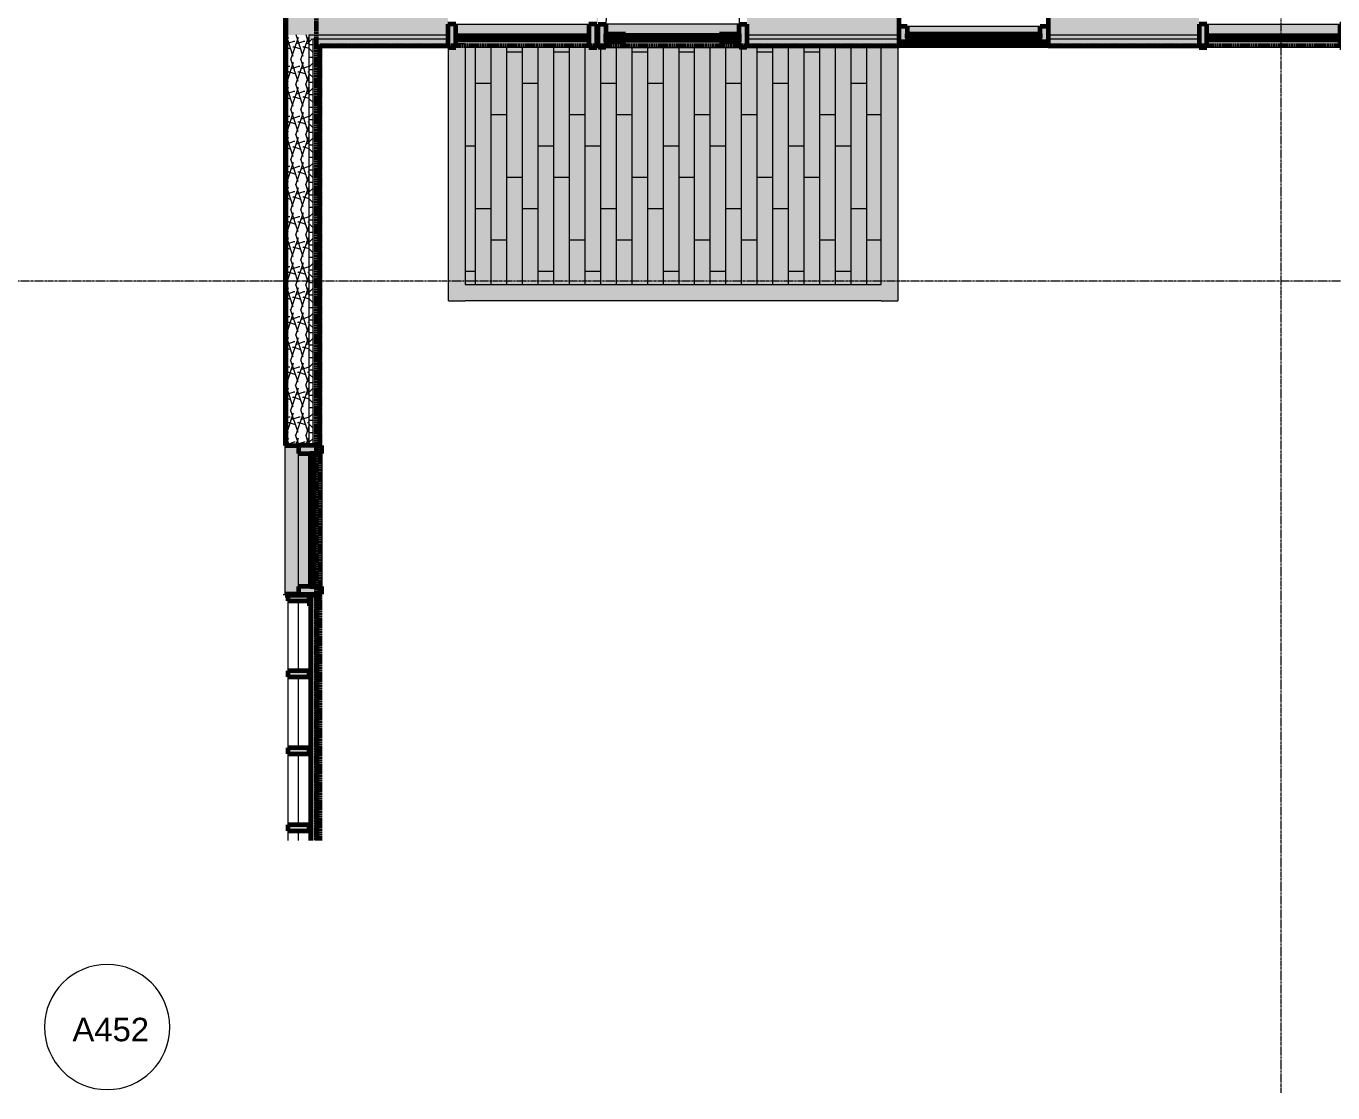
# Model space of a CAD drawing. Header units: inches. Extents: x -4105 to -1989, y 10980 to 12341.
# Drawn here: x -3475.2 to -3141.1, y 10979.8 to 11252.4 of the extents above; entities that cross this region are included whole.
import ezdxf

# ---------------------------------------------------------------- set-up
doc = ezdxf.new("R2010")
doc.units = ezdxf.units.IN
doc.header["$MEASUREMENT"] = 0
doc.linetypes.add('Dash 1_16_', pattern=[0.125, 0.0625, -0.0625])
doc.linetypes.add('Grid Line 1_2_', pattern=[0.875, 0.5, -0.125, 0.125, -0.125])
for name, color, linetype, lineweight in [('0-1', 7, 'Continuous', 5), ('0-2', 7, 'Continuous', 9), ('A-FLOR-PATT-1', 251, 'Continuous', 9), ('A-GLAZ-1', 27, 'Continuous', 18), ('A-GLAZ-2', 10, 'Continuous', 18), ('A-GLAZ-3', 250, 'Continuous', 60), ('A-GLAZ-4', 255, 'Continuous', 18), ('A-GLAZ-5', 135, 'Continuous', 18), ('A-GLAZ-6', 151, 'Continuous', 9), ('A-GLAZ-CWMG-1', 247, 'Continuous', 9), ('A-GLAZ-CWMG-2', 250, 'Continuous', 60), ('A-GLAZ-CWMG-3', 251, 'Continuous', 9), ('A-GLAZ-CWMG-4', 7, 'Continuous', 9), ('A-WALL-1', 8, 'Continuous', 5), ('A-WALL-2', 250, 'Continuous', 60), ('A-WALL-3', 10, 'Continuous', 18), ('A-WALL-4', 254, 'Continuous', 5), ('A-WALL-5', 23, 'Continuous', 5), ('A-WALL-6', 9, 'Continuous', 9), ('A-WALL-PATT-2', 253, 'Continuous', 9), ('C-PROP-LINE-2', 91, 'Dash 1_16_', 60), ('G-ANNO-SYMB-2', 111, 'Continuous', 9), ('S-GRID-1', 1, 'Grid Line 1_2_', 9)]:
    doc.layers.add(name, color=color, linetype=linetype, lineweight=lineweight)
doc.layers.add('A-AREA-PATT-1', color=7, linetype='Continuous', lineweight=9, transparency=1)
doc.styles.add('Arial_1', font='arial.ttf', dxfattribs={"height": 6})
pattern_1 = [(0, (0, 0), (0, 3.199), []), (315, (0, 0), (3.19895108, 0), [4.524, -4.524]), (45, (0, 0), (3.19895108, 0), [4.524, -4.524])]
pattern_2 = [(161.57, (0.32, 0.32), (-2.560496185, -0.000537386), [0, -18.214, 2.022, 0]), (18.43, (-0.32, 0.32), (-2.560496185, 0.000537386), [0, -18.214, 2.022, 0]), (108.43, (0.32, 0.32), (1.27922091, -6.400876726), [6.07, -14.166]), (71.57, (-0.32, 0.32), (1.27922091, 6.400876726), [6.07, -14.166])]

# ---------------------------------------------------------------- blocks, each defined once
blk = doc.blocks.new('_THE_ WINDOW _ DOOR - Door - 3rd floors-2113387-ENLARGED FLOOR PLAN - 3RD FLOOR PLAN - EAST')
at = {"layer": 'A-GLAZ-1'}
h = blk.add_hatch(color=256, dxfattribs=at)
h.paths.add_polyline_path([(17.0125, 1.0625), (17.0125, -4.9375), (19.0125, -4.9375), (19.0125, 1.0625)], flags=0)
h.paths.add_polyline_path([(-19.0125, 1.0625), (-19.0125, -4.9375), (-17.0125, -4.9375), (-17.0125, 1.0625)], flags=0)
h = blk.add_hatch(color=256, dxfattribs=at)
h.paths.add_polyline_path([(-12.0125, 1.0625), (-17.0125, 1.0625), (-17.0125, -1.4375), (17.0125, -1.4375), (17.0125, 1.0625), (-8.2761, 1.0625)], flags=0)
h.paths.add_polyline_path([(12.0125, -3.4375), (-17.0125, -3.4375), (-17.0125, -4.9375), (17.0125, -4.9375), (17.0125, -3.4375)], flags=0)
h = blk.add_hatch(color=256, dxfattribs=at)
h.paths.add_polyline_path([(17.0125, -1.4375), (12.0125, -1.4375), (12.0125, -1.9375), (17.0125, -1.9375), (17.0125, -1.6875)], flags=0)
h.paths.add_polyline_path([(-12.0125, -1.4375), (-17.0125, -1.4375), (-17.0125, -1.9375), (-12.0125, -1.9375), (-12.0125, -1.6875)], flags=0)
h.paths.add_polyline_path([(-17.0125, -2.9375), (-17.0125, -3.4375), (-12.0125, -3.4375), (-12.0125, -2.9375), (-15.7625, -2.9375)], flags=0)
h.paths.add_polyline_path([(13.2625, -2.9375), (12.0125, -2.9375), (12.0125, -3.4375), (17.0125, -3.4375), (17.0125, -2.9375)], flags=0)
h = blk.add_hatch(color=256, dxfattribs=at)
h.paths.add_polyline_path([(-12.0125, -1.4375), (-12.0125, -1.9375), (12.0125, -1.9375), (12.0125, -1.4375), (-8.2761, -1.4375)], flags=0)
h.paths.add_polyline_path([(12.0125, -2.9375), (-12.0125, -2.9375), (-12.0125, -3.4375), (12.0125, -3.4375)], flags=0)
at = {"layer": 'A-GLAZ-2'}
blk.add_hatch(color=256, dxfattribs=at).paths.add_polyline_path([(-8.2761, -1.9375), (-17.0125, -1.9375), (-17.0125, -2.9375), (17.0125, -2.9375), (17.0125, -1.9375), (12.0125, -1.9375)], flags=0)
for p, q in [((17.0125, 35.0875), (17.0125, 1.0625)), ((17.0125, 1.0625), (-17.0125, 1.0625)), ((12.0125, -1.4375), (-12.0125, -1.4375)), ((-17.0125, -4.9375), (17.0125, -4.9375)), ((-12.0125, -3.4375), (12.0125, -3.4375))]:
    blk.add_line(p, q, dxfattribs=at)
blk.add_arc((17.0125, 1.0625), 34.025, 90, 180, dxfattribs=at)
at = {"layer": 'A-GLAZ-3'}
for p, q in [((-19.0125, -4.9375), (-19.0125, 1.0625)), ((-19.0125, 1.0625), (-17.0125, 1.0625)), ((-17.0125, 1.0625), (-17.0125, -4.9375)), ((17.0125, -4.9375), (17.0125, 1.0625)), ((17.0125, 1.0625), (19.0125, 1.0625)), ((19.0125, 1.0625), (19.0125, -4.9375)), ((-17.0125, -1.4375), (-12.0125, -1.4375)), ((-17.0125, -3.4375), (-17.0125, -1.4375)), ((-17.0125, -1.9375), (17.0125, -1.9375)), ((-17.0125, -2.9375), (-17.0125, -1.9375)), ((17.0125, -2.9375), (-17.0125, -2.9375)), ((-12.0125, -1.4375), (-12.0125, -3.4375)), ((12.0125, -1.4375), (17.0125, -1.4375)), ((12.0125, -3.4375), (12.0125, -1.4375)), ((17.0125, -1.4375), (17.0125, -3.4375)), ((17.0125, -1.9375), (17.0125, -2.9375)), ((-17.0125, -4.9375), (-19.0125, -4.9375)), ((-12.0125, -3.4375), (-17.0125, -3.4375)), ((17.0125, -3.4375), (12.0125, -3.4375)), ((19.0125, -4.9375), (17.0125, -4.9375))]:
    blk.add_line(p, q, dxfattribs=at)
blk = doc.blocks.new('_THE_ WINDOW _ DOOR - hvac panel - 3rd floor-2113389-ENLARGED FLOOR PLAN - 3RD FLOOR PLAN - EAST')
at = {"layer": 'A-GLAZ-4'}
blk.add_hatch(color=256, dxfattribs=at).paths.add_polyline_path([(17.01, -2.44), (17.01, -1.44), (-17.01, -1.44), (-17.01, -2.44), (-11.79, -2.44)], flags=0)
at = {"layer": 'A-GLAZ-5'}
h = blk.add_hatch(color=256, dxfattribs=at)
h.paths.add_polyline_path([(-17.01, -3.44), (-17.01, 0.56), (-19.01, 0.56), (-19.01, -3.44)], flags=0)
h.paths.add_polyline_path([(19.01, -3.44), (19.01, 0.56), (17.01, 0.56), (17.01, -3.44), (18.74, -3.44)], flags=0)
h = blk.add_hatch(color=256, dxfattribs=at)
h.paths.add_polyline_path([(17.01, -3.44), (17.01, -2.44), (-17.01, -2.44), (-17.01, -3.44), (-11.79, -3.44)], flags=0)
h.paths.add_polyline_path([(17.01, -1.44), (17.01, 0.56), (-17.01, 0.56), (-17.01, -1.44), (13.81, -1.44)], flags=0)
at = {"layer": 'A-GLAZ-6'}
h = blk.add_hatch(dxfattribs=at)
h.set_pattern_fill('FP_11', color=256, style=0, pattern_type=2)
h.set_pattern_definition([(135, (3232.936, -11251.827), (-2.8284271, -2.8284271), [])])
h.paths.add_polyline_path([(-17.01, -4.44), (19.01, -4.44), (19.01, -3.44), (-19.01, -3.44), (-19.01, -4.44)], flags=0)
at = {"layer": 'A-GLAZ-2'}
blk.add_line((-17.01, 0.56), (17.01, 0.56), dxfattribs=at)
at = {"layer": 'A-GLAZ-3'}
for p, q in [((-19.01, 0.56), (-17.01, 0.56)), ((-17.01, 0.56), (-17.01, -3.44)), ((17.01, -3.44), (17.01, 0.56)), ((17.01, 0.56), (19.01, 0.56)), ((-17.01, -1.44), (17.01, -1.44)), ((-17.01, -2.44), (-17.01, -1.44)), ((17.01, -2.44), (-17.01, -2.44)), ((17.01, -1.44), (17.01, -2.44)), ((-19.01, -3.44), (19.01, -3.44)), ((-17.01, -3.44), (-19.01, -3.44)), ((19.01, -4.44), (-19.01, -4.44)), ((19.01, -3.44), (17.01, -3.44))]:
    blk.add_line(p, q, dxfattribs=at)
blk = doc.blocks.new('_THE_ WINDOW _ DOOR - Window - 3rd Floor-2113392-ENLARGED FLOOR PLAN - 3RD FLOOR PLAN - EAST')
at = {"layer": 'A-GLAZ-1'}
h = blk.add_hatch(color=256, dxfattribs=at)
h.paths.add_polyline_path([(-17.01, -1.06), (-17.01, 4.94), (-19.01, 4.94), (-19.01, -1.06)], flags=0)
h.paths.add_polyline_path([(17.01, -1.06), (19.01, -1.06), (19.01, 4.94), (17.01, 4.94), (17.01, 1.62)], flags=0)
h = blk.add_hatch(color=256, dxfattribs=at)
h.paths.add_polyline_path([(-17.01, -1.06), (17.01, -1.06), (17.01, 1.94), (-17.01, 1.94), (-17.01, 1.69)], flags=0)
h.paths.add_polyline_path([(17.01, 2.94), (17.01, 4.94), (-17.01, 4.94), (-17.01, 2.94), (6.42, 2.94)], flags=0)
at = {"layer": 'A-GLAZ-2'}
blk.add_hatch(color=256, dxfattribs=at).paths.add_polyline_path([(17.01, 1.94), (17.01, 2.94), (-17.01, 2.94), (-17.01, 1.94), (6.42, 1.94)], flags=0)
for p, q in [((-17.01, 4.94), (17.01, 4.94)), ((17.01, -1.06), (-17.01, -1.06))]:
    blk.add_line(p, q, dxfattribs=at)
at = {"layer": 'A-GLAZ-3'}
for p, q in [((-17.01, 4.94), (-19.01, 4.94)), ((-19.01, 4.94), (-19.01, -1.06)), ((-17.01, -1.06), (-17.01, 4.94)), ((19.01, 4.94), (17.01, 4.94)), ((17.01, 4.94), (17.01, -1.06)), ((19.01, -1.06), (19.01, 4.94)), ((17.01, 2.94), (-17.01, 2.94)), ((-17.01, 2.94), (-17.01, 1.94)), ((-17.01, 1.94), (17.01, 1.94)), ((17.01, 1.94), (17.01, 2.94)), ((-19.01, -1.06), (-17.01, -1.06)), ((17.01, -1.06), (19.01, -1.06))]:
    blk.add_line(p, q, dxfattribs=at)
blk = doc.blocks.new('Rectangular Mullion - Stud - Vertical-2194501-ENLARGED FLOOR PLAN - 3RD FLOOR PLAN - EAST')
at = {"layer": 'A-GLAZ-CWMG-1'}
blk.add_hatch(color=256, dxfattribs=at).paths.add_polyline_path([(-1.5, -2.75), (0, -2.75), (0, 2.75), (-1.5, 2.75)], flags=0)
at = {"layer": 'A-GLAZ-CWMG-2'}
for p, q in [((-1.5, 2.75), (-1.5, -2.75)), ((0, 2.75), (-1.5, 2.75)), ((0, -2.75), (0, 2.75)), ((-1.5, -2.75), (0, -2.75))]:
    blk.add_line(p, q, dxfattribs=at)
blk = doc.blocks.new('Rectangular Mullion - Stud - Base_Head-1769174-ENLARGED FLOOR PLAN - 3RD FLOOR PLAN - EAST')
at = {"layer": 'A-GLAZ-CWMG-3'}
h = blk.add_hatch(dxfattribs=at)
h.set_pattern_fill('FP_17', color=256, style=0, pattern_type=2)
h.set_pattern_definition([(90, (-3405.549, 11077.751), (-8, 5e-16), [])])
h.paths.add_polyline_path([(-3402.8, 11067.91), (-3402.8, 11086.09), (-3408.3, 11086.09), (-3408.3, 11067.91)], flags=0)
at = {"layer": 'A-GLAZ-CWMG-4'}
for p, q in [((-3408.3, 11086.09), (-3408.3, 11067.91)), ((-3402.8, 11067.91), (-3402.8, 11086.09))]:
    blk.add_line(p, q, dxfattribs=at)
blk = doc.blocks.new('Rectangular Mullion - Stud - Vertical-2194370-ENLARGED FLOOR PLAN - 3RD FLOOR PLAN - EAST')
at = {"layer": 'A-GLAZ-CWMG-1'}
blk.add_hatch(color=256, dxfattribs=at).paths.add_polyline_path([(1.5, -2.75), (0, -2.75), (0, 2.75), (1.5, 2.75)], flags=0)
at = {"layer": 'A-GLAZ-CWMG-2'}
for p, q in [((0, 2.75), (1.5, 2.75)), ((0, -2.75), (0, 2.75)), ((1.5, 2.75), (1.5, -2.75)), ((1.5, -2.75), (0, -2.75))]:
    blk.add_line(p, q, dxfattribs=at)
blk = doc.blocks.new('Rectangular Mullion - Stud - Base_Head-V57-ENLARGED FLOOR PLAN - 3RD FLOOR PLAN - EAST')
at = {"layer": 'A-GLAZ-CWMG-3'}
h = blk.add_hatch(dxfattribs=at)
h.set_pattern_fill('FP_18', color=256, style=0, pattern_type=2)
h.set_pattern_definition([(90, (-3405.549, 11038.384), (-8, 5e-16), [])])
h.paths.add_polyline_path([(-3402.8, 11044.21), (-3402.8, 11046.73), (-3408.3, 11046.73), (-3408.3, 11044.21)], flags=0)
at = {"layer": 'A-GLAZ-CWMG-4'}
for p, q in [((-3408.3, 11046.73), (-3408.3, 11044.21)), ((-3402.8, 11044.21), (-3402.8, 11046.73))]:
    blk.add_line(p, q, dxfattribs=at)
blk = doc.blocks.new('_THE_ WINDOW _ DOOR - Window - 3rd Floor-V58-ENLARGED FLOOR PLAN - 3RD FLOOR PLAN - EAST')
at = {"layer": 'A-GLAZ-1'}
h = blk.add_hatch(color=256, dxfattribs=at)
h.paths.add_polyline_path([(19.01, 4.94), (17.01, 4.94), (17.01, -1.06), (19.01, -1.06), (19.01, 4.44)], flags=0)
h.paths.add_polyline_path([(-19.01, 4.94), (-19.01, -1.06), (-17.01, -1.06), (-17.01, 4.94)], flags=0)
h = blk.add_hatch(color=256, dxfattribs=at)
h.paths.add_polyline_path([(-17.01, 4.94), (-17.01, 2.94), (17.01, 2.94), (17.01, 3.88), (14.57, 3.88), (14.57, 4.94), (-1.34, 4.94)], flags=0)
h.paths.add_polyline_path([(14.57, 1.94), (-17.01, 1.94), (-17.01, -1.06), (17.01, -1.06), (17.01, 1.94)], flags=0)
at = {"layer": 'A-GLAZ-2'}
blk.add_hatch(color=256, dxfattribs=at).paths.add_polyline_path([(-17.01, 2.94), (-17.01, 1.94), (17.01, 1.94), (17.01, 2.94), (-1.34, 2.94)], flags=0)
for p, q in [((-17.01, 4.94), (14.57, 4.94)), ((17.01, -1.06), (-17.01, -1.06))]:
    blk.add_line(p, q, dxfattribs=at)
at = {"layer": 'A-GLAZ-3'}
for p, q in [((-17.01, 4.94), (-19.01, 4.94)), ((-19.01, 4.94), (-19.01, -1.06)), ((-17.01, -1.06), (-17.01, 4.94)), ((19.01, 4.94), (17.01, 4.94)), ((17.01, 4.94), (17.01, -1.06)), ((19.01, -1.06), (19.01, 4.94)), ((17.01, 2.94), (-17.01, 2.94)), ((-17.01, 2.94), (-17.01, 1.94)), ((-17.01, 1.94), (17.01, 1.94)), ((17.01, 1.94), (17.01, 2.94)), ((-19.01, -1.06), (-17.01, -1.06)), ((17.01, -1.06), (19.01, -1.06))]:
    blk.add_line(p, q, dxfattribs=at)
blk = doc.blocks.new('Rectangular Mullion - Stud - Base_Head-2194499-ENLARGED FLOOR PLAN - 3RD FLOOR PLAN - EAST')
at = {"layer": 'A-GLAZ-CWMG-3'}
h = blk.add_hatch(dxfattribs=at)
h.set_pattern_fill('FP_39', color=256, style=0, pattern_type=2)
h.set_pattern_definition([(90, (-3405.549, 11097.291), (-8, 5e-16), [])])
h.paths.add_polyline_path([(-3402.8, 11087.59), (-3402.8, 11105.49), (-3408.3, 11105.49), (-3408.3, 11087.59)], flags=0)
at = {"layer": 'A-GLAZ-CWMG-4'}
for p, q in [((-3408.3, 11105.49), (-3408.3, 11087.59)), ((-3402.8, 11087.59), (-3402.8, 11104.24))]:
    blk.add_line(p, q, dxfattribs=at)
blk = doc.blocks.new('Rectangular Mullion - Profile_Polycarbonate_Upper and left-2195586-ENLARGED FLOOR PLAN - 3RD FLOOR PLAN - EAST')
at = {"layer": 'A-GLAZ-CWMG-1'}
blk.add_hatch(color=256, dxfattribs=at).paths.add_polyline_path([(-2.75, 1.22), (-2.75, 1.29), (0, 1.29), (0, -1.21), (-2.75, -1.21), (-2.75, -0.79), (-2.5, -0.79), (-2.5, -0.85), (-2.69, -0.85), (-2.69, -1.15), (-0.06, -1.15), (-0.06, 1.22), (-2.69, 1.22), (-2.69, 0.85), (-2.5, 0.85), (-2.5, 0.79), (-2.75, 0.79)], flags=0)
at = {"layer": 'A-GLAZ-CWMG-2'}
for p, q in [((-2.75, 1.29), (0, 1.29)), ((-2.75, 0.79), (-2.75, 1.29)), ((-2.5, 0.79), (-2.75, 0.79)), ((-0.06, 1.22), (-2.69, 1.22)), ((-2.69, 1.22), (-2.69, 0.85)), ((-2.69, 0.85), (-2.5, 0.85)), ((-2.5, 0.85), (-2.5, 0.79)), ((-0.06, -1.15), (-0.06, 1.22)), ((0, 1.29), (0, -1.21)), ((-2.75, -1.21), (-2.75, -0.79)), ((-2.75, -0.79), (-2.5, -0.79)), ((0, -1.21), (-2.75, -1.21)), ((-2.5, -0.85), (-2.69, -0.85)), ((-2.69, -0.85), (-2.69, -1.15)), ((-2.69, -1.15), (-0.06, -1.15)), ((-2.5, -0.79), (-2.5, -0.85))]:
    blk.add_line(p, q, dxfattribs=at)
blk = doc.blocks.new('CTR - 1st Phase - Shell_rvt-1-ENLARGED FLOOR PLAN - 3RD FLOOR PLAN - EAST')
at = {"layer": 'A-AREA-PATT-1'}
blk.add_hatch(color=256, dxfattribs=at).paths.add_polyline_path([(-3275.26, 11186.39), (-3256.57, 11186.39), (-3256.57, 11247.39), (-3290.91, 11247.39), (-3290.91, 11246.89), (-3328.94, 11246.89), (-3328.94, 11247.39), (-3329.31, 11247.39), (-3329.31, 11246.89), (-3362.9, 11246.89), (-3362.9, 11186.39)], flags=0)
at = {"layer": 'A-FLOR-PATT-1'}
h = blk.add_hatch(dxfattribs=at)
h.set_pattern_fill('FP_31', color=256, style=0, pattern_type=2)
h.set_pattern_definition([(270, (-4028.271, 31901.795), (4, 2e-16), []), (0, (-4028.271, 31901.795), (8, 8), [4, -28]), (0, (-4024.271, 31885.795), (8, 8), [4, -28])])
h.paths.add_polyline_path([(-3275.26, 11186.39), (-3256.57, 11186.39), (-3256.57, 11247.39), (-3290.91, 11247.39), (-3290.91, 11246.89), (-3328.94, 11246.89), (-3328.94, 11247.39), (-3329.31, 11247.39), (-3329.31, 11246.89), (-3362.9, 11246.89), (-3362.9, 11186.39)], flags=0)
at = {"layer": 'A-WALL-1'}
h = blk.add_hatch(color=256, dxfattribs=at)
h.paths.add_polyline_path([(-3400.3, 11247.64), (-3367.34, 11247.64), (-3367.34, 11249.14), (-3401.8, 11249.14), (-3401.8, 11247.64)], flags=0)
h.paths.add_polyline_path([(-3328.94, 11247.64), (-3328.94, 11249.14), (-3329.31, 11249.14), (-3329.31, 11247.64)], flags=0)
h.paths.add_polyline_path([(-3290.91, 11247.64), (-3251.95, 11247.64), (-3251.95, 11249.14), (-3290.91, 11249.14), (-3290.91, 11247.95)], flags=0)
h.paths.add_polyline_path([(-3175.34, 11247.64), (-3175.34, 11249.14), (-3213.92, 11249.14), (-3213.92, 11247.64), (-3206.07, 11247.64)], flags=0)
h.paths.add_polyline_path([(-3137.31, 11247.64), (-3136.94, 11247.64), (-3136.94, 11249.14), (-3137.31, 11249.14), (-3137.31, 11248.39)], flags=0)
h.paths.add_polyline_path([(-3098.91, 11247.64), (-3060.14, 11247.64), (-3060.14, 11249.14), (-3098.91, 11249.14)], flags=0)
h.paths.add_polyline_path([(-2830.11, 11247.64), (-2829.74, 11247.64), (-2829.74, 11249.14), (-2830.11, 11249.14), (-2830.11, 11247.95)], flags=0)
h.paths.add_polyline_path([(-2908.85, 11247.64), (-2868.14, 11247.64), (-2868.14, 11249.14), (-2945.31, 11249.14), (-2945.31, 11247.64)], flags=0)
h.paths.add_polyline_path([(-2983.34, 11247.64), (-2983.34, 11249.14), (-2983.71, 11249.14), (-2983.71, 11247.64)], flags=0)
h.paths.add_polyline_path([(-3021.74, 11247.64), (-3021.74, 11249.14), (-3022.11, 11249.14), (-3022.11, 11247.64)], flags=0)
h.paths.add_polyline_path([(-2298.17, 11247.64), (-2292.14, 11247.64), (-2292.14, 11249.14), (-2330.91, 11249.14), (-2330.91, 11247.64), (-2326.29, 11247.64)], flags=0)
h.paths.add_polyline_path([(-2254.11, 11247.64), (-2253.74, 11247.64), (-2253.74, 11249.14), (-2254.11, 11249.14), (-2254.11, 11247.95)], flags=0)
h.paths.add_polyline_path([(-2791.71, 11247.64), (-2752.94, 11247.64), (-2752.94, 11249.14), (-2791.71, 11249.14), (-2791.71, 11247.95)], flags=0)
h.paths.add_polyline_path([(-2714.91, 11247.64), (-2714.54, 11247.64), (-2714.54, 11249.14), (-2714.91, 11249.14), (-2714.91, 11247.97)], flags=0)
h.paths.add_polyline_path([(-2445.74, 11247.64), (-2445.74, 11249.14), (-2446.11, 11249.14), (-2446.11, 11247.64)], flags=0)
h.paths.add_polyline_path([(-2664.58, 11247.64), (-2637.74, 11247.64), (-2637.74, 11249.14), (-2676.51, 11249.14), (-2676.51, 11247.64)], flags=0)
h.paths.add_polyline_path([(-2599.71, 11247.64), (-2599.34, 11247.64), (-2599.34, 11249.14), (-2599.71, 11249.14), (-2599.71, 11248.39)], flags=0)
h.paths.add_polyline_path([(-2561.31, 11247.64), (-2484.14, 11247.64), (-2484.14, 11249.14), (-2561.31, 11249.14), (-2561.31, 11248.39)], flags=0)
h.paths.add_polyline_path([(-2068.17, 11247.64), (-2068.17, 11249.14), (-2100.51, 11249.14), (-2100.51, 11247.64), (-2070.67, 11247.64)], flags=0)
h.paths.add_polyline_path([(-2407.71, 11247.64), (-2368.94, 11247.64), (-2368.94, 11249.14), (-2407.71, 11249.14)], flags=0)
h.paths.add_polyline_path([(-2145.5, 11247.64), (-2138.54, 11247.64), (-2138.54, 11249.14), (-2215.71, 11249.14), (-2215.71, 11247.64), (-2176.03, 11247.64)], flags=0)
h = blk.add_hatch(color=256, dxfattribs=at)
h.paths.add_polyline_path([(-3400.3, 11106.99), (-3400.3, 11107.18), (-3401.8, 11107.18), (-3401.8, 11106.99), (-3401.05, 11106.99)], flags=0)
h.paths.add_polyline_path([(-3400.3, 11145.2), (-3400.3, 11247.64), (-3401.8, 11247.64), (-3401.8, 11145.2), (-3401.05, 11145.2)], flags=0)
blk.add_hatch(color=256, dxfattribs=at).paths.add_polyline_path([(-3408.92, 11107.18), (-3405.55, 11107.18), (-3405.55, 11145.2), (-3408.92, 11145.2), (-3408.92, 11119.22)], flags=0)
at = {"layer": 'A-WALL-4'}
h = blk.add_hatch(color=256, dxfattribs=at)
h.paths.add_polyline_path([(-3367.34, 11247.39), (-3367.34, 11247.64), (-3400.3, 11247.64), (-3400.3, 11247.39), (-3397.4, 11247.39)], flags=0)
h.paths.add_polyline_path([(-3175.34, 11247.39), (-3175.34, 11247.64), (-3213.92, 11247.64), (-3213.92, 11247.39), (-3206.07, 11247.39)], flags=0)
h.paths.add_polyline_path([(-3137.31, 11247.39), (-3136.94, 11247.39), (-3136.94, 11247.64), (-3137.31, 11247.64)], flags=0)
h.paths.add_polyline_path([(-3098.91, 11247.39), (-3060.14, 11247.39), (-3060.14, 11247.64), (-3098.91, 11247.64)], flags=0)
h.paths.add_polyline_path([(-3328.94, 11247.39), (-3328.94, 11247.64), (-3329.31, 11247.64), (-3329.31, 11247.39)], flags=0)
h.paths.add_polyline_path([(-2983.34, 11247.39), (-2983.34, 11247.64), (-2983.71, 11247.64), (-2983.71, 11247.39)], flags=0)
h.paths.add_polyline_path([(-3021.74, 11247.39), (-3021.74, 11247.64), (-3022.11, 11247.64), (-3022.11, 11247.39)], flags=0)
h.paths.add_polyline_path([(-2945.31, 11247.39), (-2868.14, 11247.39), (-2868.14, 11247.64), (-2945.31, 11247.64)], flags=0)
h.paths.add_polyline_path([(-2714.54, 11247.39), (-2714.54, 11247.64), (-2714.91, 11247.64), (-2714.91, 11247.39)], flags=0)
h.paths.add_polyline_path([(-2752.94, 11247.39), (-2752.94, 11247.64), (-2791.71, 11247.64), (-2791.71, 11247.39), (-2753.12, 11247.39)], flags=0)
h.paths.add_polyline_path([(-3251.95, 11247.39), (-3251.95, 11247.64), (-3290.91, 11247.64), (-3290.91, 11247.39), (-3252.28, 11247.39)], flags=0)
h.paths.add_polyline_path([(-2676.51, 11247.39), (-2637.74, 11247.39), (-2637.74, 11247.64), (-2676.51, 11247.64)], flags=0)
h.paths.add_polyline_path([(-2830.11, 11247.39), (-2829.74, 11247.39), (-2829.74, 11247.64), (-2830.11, 11247.64)], flags=0)
h.paths.add_polyline_path([(-2253.74, 11247.39), (-2253.74, 11247.64), (-2254.11, 11247.64), (-2254.11, 11247.39)], flags=0)
h.paths.add_polyline_path([(-2542.44, 11247.39), (-2484.14, 11247.39), (-2484.14, 11247.64), (-2561.31, 11247.64), (-2561.31, 11247.39)], flags=0)
h.paths.add_polyline_path([(-2599.71, 11247.39), (-2599.34, 11247.39), (-2599.34, 11247.64), (-2599.71, 11247.64)], flags=0)
h.paths.add_polyline_path([(-2215.71, 11247.39), (-2138.54, 11247.39), (-2138.54, 11247.64), (-2215.71, 11247.64)], flags=0)
h.paths.add_polyline_path([(-2446.11, 11247.39), (-2445.74, 11247.39), (-2445.74, 11247.64), (-2446.11, 11247.64)], flags=0)
h.paths.add_polyline_path([(-2330.54, 11247.39), (-2292.14, 11247.39), (-2292.14, 11247.64), (-2330.91, 11247.64), (-2330.91, 11247.39)], flags=0)
h.paths.add_polyline_path([(-2068.17, 11247.39), (-2067.92, 11247.39), (-2067.92, 11247.64), (-2100.51, 11247.64), (-2100.51, 11247.39), (-2069.67, 11247.39)], flags=0)
h.paths.add_polyline_path([(-2407.71, 11247.39), (-2368.94, 11247.39), (-2368.94, 11247.64), (-2407.71, 11247.64)], flags=0)
h = blk.add_hatch(color=256, dxfattribs=at)
h.paths.add_polyline_path([(-3400.05, 11106.99), (-3400.05, 11107.18), (-3400.3, 11107.18), (-3400.3, 11106.99)], flags=0)
h.paths.add_polyline_path([(-3400.3, 11145.2), (-3400.05, 11145.2), (-3400.05, 11247.39), (-3400.3, 11247.39), (-3400.3, 11194.22)], flags=0)
at = {"layer": 'A-WALL-5'}
for points in [[(-3362.9, 11182.14), (-3362.9, 11247.95), (-3365.34, 11247.95), (-3365.34, 11246.89), (-3367.15, 11246.89), (-3367.15, 11182.14), (-3366.4, 11182.14)], [(-3253.07, 11182.14), (-3252.32, 11182.14), (-3252.32, 11247.39), (-3256.57, 11247.39), (-3256.57, 11182.14)], [(-3256.57, 11182.14), (-3256.57, 11186.39), (-3362.9, 11186.39), (-3362.9, 11182.14), (-3275.26, 11182.14)]]:
    blk.add_hatch(color=256, dxfattribs=at).paths.add_polyline_path(points, flags=0)
at = {"layer": 'A-WALL-6'}
blk.add_hatch(color=256, dxfattribs=at).paths.add_polyline_path([(-3400.8, 11044.21), (-3400.8, 11106.93), (-3402.37, 11106.93), (-3402.37, 11044.21)], flags=0)
at = {"layer": 'A-WALL-PATT-2'}
h = blk.add_hatch(dxfattribs=at)
h.set_pattern_fill('FP_1', color=256, style=0, pattern_type=2)
h.set_pattern_definition([(0, (0, 0), (20.48, 5.12), [0.845, -14.515, 0.845, -14.515, -81.92]), (0, (0, 0), (20.48, 5.12), [-30.72, 0.845, -29.875, 0.845, -14.515, -35.84]), (0, (0, 0), (20.48, 5.12), [-76.8, 0.845, -9.395, 0.845, -24.755]), (120, (7.68, 2.56), (-14.67405, 15.1762003), [0.845, -14.515, 0.845, -14.515, -81.92]), (120, (7.68, 2.56), (-14.67405, 15.1762003), [-30.72, 0.845, -29.875, 0.845, -14.515, -35.84]), (120, (7.68, 2.56), (-14.67405, 15.1762003), [-76.8, 0.845, -9.395, 0.845, -24.755]), (240, (10.24, 12.8), (-5.80595, -20.2962003), [0.845, -14.515, 0.845, -14.515, -81.92]), (240, (10.24, 12.8), (-5.80595, -20.2962003), [-30.72, 0.845, -29.875, 0.845, -14.515, -35.84]), (240, (10.24, 12.8), (-5.80595, -20.2962003), [-76.8, 0.845, -9.395, 0.845, -24.755])])
h.paths.add_polyline_path([(-3408.3, 11106.99), (-3408.3, 11107.18), (-3408.92, 11107.18), (-3408.92, 11106.99)], flags=0)
h.paths.add_polyline_path([(-3408.92, 11145.2), (-3408.3, 11145.2), (-3408.3, 11255.36), (-3408.92, 11255.36), (-3408.92, 11194.22)], flags=0)
h = blk.add_hatch(dxfattribs=at)
h.set_pattern_fill('FP_4', color=256, style=0, pattern_type=2)
h.set_pattern_definition(pattern_2)
h.paths.add_polyline_path([(-3408.3, 11250.14), (-3367.34, 11250.14), (-3367.34, 11255.64), (-3402.92, 11255.64), (-3402.92, 11255.36), (-3408.3, 11255.36), (-3408.3, 11250.48)], flags=0)
h.paths.add_polyline_path([(-2786.72, 11250.14), (-2752.94, 11250.14), (-2752.94, 11255.64), (-2791.71, 11255.64), (-2791.71, 11250.14)], flags=0)
h.paths.add_polyline_path([(-3329.31, 11250.14), (-3328.94, 11250.14), (-3328.94, 11255.64), (-3329.31, 11255.64), (-3329.31, 11252.89)], flags=0)
h.paths.add_polyline_path([(-3290.91, 11250.14), (-3251.95, 11250.14), (-3251.95, 11255.64), (-3290.91, 11255.64), (-3290.91, 11251.67)], flags=0)
h.paths.add_polyline_path([(-2830.11, 11250.14), (-2829.74, 11250.14), (-2829.74, 11255.64), (-2830.11, 11255.64), (-2830.11, 11252.89)], flags=0)
h.paths.add_polyline_path([(-3213.92, 11250.14), (-3175.34, 11250.14), (-3175.34, 11255.64), (-3201.32, 11255.64), (-3201.32, 11255.26), (-3207.32, 11255.26), (-3207.32, 11255.64), (-3213.92, 11255.64)], flags=0)
h.paths.add_polyline_path([(-2885.73, 11250.14), (-2868.14, 11250.14), (-2868.14, 11255.64), (-2914.57, 11255.64), (-2914.57, 11255.36), (-2918.07, 11255.36), (-2918.07, 11255.64), (-2945.31, 11255.64), (-2945.31, 11250.14), (-2905.23, 11250.14)], flags=0)
h.paths.add_polyline_path([(-3137.31, 11250.14), (-3136.94, 11250.14), (-3136.94, 11255.64), (-3137.31, 11255.64), (-3137.31, 11252.18)], flags=0)
h.paths.add_polyline_path([(-3098.91, 11250.14), (-3060.14, 11250.14), (-3060.14, 11255.64), (-3098.91, 11255.64), (-3098.91, 11250.48)], flags=0)
h.paths.add_polyline_path([(-3021.74, 11250.14), (-3021.74, 11255.64), (-3022.11, 11255.64), (-3022.11, 11250.14)], flags=0)
h.paths.add_polyline_path([(-2983.71, 11250.14), (-2983.34, 11250.14), (-2983.34, 11255.64), (-2983.71, 11255.64), (-2983.71, 11252.89)], flags=0)
h.paths.add_polyline_path([(-2298.17, 11250.14), (-2292.14, 11250.14), (-2292.14, 11255.64), (-2330.91, 11255.64), (-2330.91, 11250.14)], flags=0)
h.paths.add_polyline_path([(-2254.11, 11250.14), (-2253.74, 11250.14), (-2253.74, 11255.64), (-2254.11, 11255.64), (-2254.11, 11252.89)], flags=0)
h.paths.add_polyline_path([(-2215.71, 11250.14), (-2138.54, 11250.14), (-2138.54, 11255.64), (-2215.71, 11255.64), (-2215.71, 11252.89)], flags=0)
h.paths.add_polyline_path([(-2100.51, 11250.14), (-2070.67, 11250.14), (-2070.67, 11255.64), (-2100.51, 11255.64), (-2100.51, 11252.89)], flags=0)
h.paths.add_polyline_path([(-2368.94, 11250.14), (-2368.94, 11255.64), (-2407.71, 11255.64), (-2407.71, 11250.14)], flags=0)
h.paths.add_polyline_path([(-2714.91, 11250.14), (-2714.54, 11250.14), (-2714.54, 11255.26), (-2714.91, 11255.26), (-2714.91, 11250.48)], flags=0)
h.paths.add_polyline_path([(-2676.51, 11250.14), (-2637.74, 11250.14), (-2637.74, 11255.64), (-2676.51, 11255.64)], flags=0)
h.paths.add_polyline_path([(-2445.74, 11250.14), (-2445.74, 11255.64), (-2446.11, 11255.64), (-2446.11, 11250.14)], flags=0)
h.paths.add_polyline_path([(-2599.34, 11250.14), (-2599.34, 11255.64), (-2599.71, 11255.64), (-2599.71, 11250.14)], flags=0)
h.paths.add_polyline_path([(-2561.31, 11250.14), (-2484.14, 11250.14), (-2484.14, 11255.64), (-2511.37, 11255.64), (-2511.37, 11255.26), (-2514.87, 11255.26), (-2514.87, 11255.64), (-2561.31, 11255.64), (-2561.31, 11251.3)], flags=0)
h = blk.add_hatch(dxfattribs=at)
h.set_pattern_fill('FP_4', color=256, style=0, pattern_type=2)
h.set_pattern_definition(pattern_2)
h.paths.add_polyline_path([(-3402.8, 11106.99), (-3402.8, 11107.18), (-3408.3, 11107.18), (-3408.3, 11106.99), (-3405.55, 11106.99)], flags=0)
h.paths.add_polyline_path([(-3402.8, 11145.2), (-3402.8, 11250.14), (-3408.3, 11250.14), (-3408.3, 11145.2), (-3405.55, 11145.2)], flags=0)
h = blk.add_hatch(dxfattribs=at)
h.set_pattern_fill('FP_3', color=256, style=0, pattern_type=2)
h.set_pattern_definition(pattern_1)
h.paths.add_polyline_path([(-3400.3, 11249.14), (-3367.34, 11249.14), (-3367.34, 11250.14), (-3402.8, 11250.14), (-3402.8, 11249.14), (-3401.8, 11249.14)], flags=0)
h.paths.add_polyline_path([(-3092.06, 11249.14), (-3060.14, 11249.14), (-3060.14, 11250.14), (-3098.91, 11250.14), (-3098.91, 11249.14)], flags=0)
h.paths.add_polyline_path([(-3329.31, 11249.14), (-3328.94, 11249.14), (-3328.94, 11250.14), (-3329.31, 11250.14)], flags=0)
h.paths.add_polyline_path([(-3290.91, 11249.14), (-3251.95, 11249.14), (-3251.95, 11250.14), (-3290.91, 11250.14)], flags=0)
h.paths.add_polyline_path([(-2069.67, 11249.14), (-2069.67, 11250.14), (-2100.51, 11250.14), (-2100.51, 11249.14), (-2070.67, 11249.14)], flags=0)
h.paths.add_polyline_path([(-2253.74, 11249.14), (-2253.74, 11250.14), (-2254.11, 11250.14), (-2254.11, 11249.14)], flags=0)
h.paths.add_polyline_path([(-3175.34, 11249.14), (-3175.34, 11250.14), (-3213.92, 11250.14), (-3213.92, 11249.14), (-3206.07, 11249.14)], flags=0)
h.paths.add_polyline_path([(-3137.31, 11249.14), (-3136.94, 11249.14), (-3136.94, 11250.14), (-3137.31, 11250.14)], flags=0)
h.paths.add_polyline_path([(-2945.31, 11249.14), (-2868.14, 11249.14), (-2868.14, 11250.14), (-2945.31, 11250.14)], flags=0)
h.paths.add_polyline_path([(-2830.11, 11249.14), (-2829.74, 11249.14), (-2829.74, 11250.14), (-2830.11, 11250.14)], flags=0)
h.paths.add_polyline_path([(-2791.71, 11249.14), (-2752.94, 11249.14), (-2752.94, 11250.14), (-2791.71, 11250.14)], flags=0)
h.paths.add_polyline_path([(-2637.74, 11249.14), (-2637.74, 11250.14), (-2676.51, 11250.14), (-2676.51, 11249.14), (-2664.58, 11249.14)], flags=0)
h.paths.add_polyline_path([(-2561.31, 11249.14), (-2484.14, 11249.14), (-2484.14, 11250.14), (-2561.31, 11250.14)], flags=0)
h.paths.add_polyline_path([(-2138.54, 11249.14), (-2138.54, 11250.14), (-2215.71, 11250.14), (-2215.71, 11249.14), (-2145.5, 11249.14)], flags=0)
h.paths.add_polyline_path([(-2599.34, 11249.14), (-2599.34, 11250.14), (-2599.71, 11250.14), (-2599.71, 11249.14)], flags=0)
h.paths.add_polyline_path([(-2445.74, 11249.14), (-2445.74, 11250.14), (-2446.11, 11250.14), (-2446.11, 11249.14)], flags=0)
h.paths.add_polyline_path([(-2292.14, 11249.14), (-2292.14, 11250.14), (-2330.91, 11250.14), (-2330.91, 11249.14), (-2298.17, 11249.14)], flags=0)
h.paths.add_polyline_path([(-2714.54, 11249.14), (-2714.54, 11250.14), (-2714.91, 11250.14), (-2714.91, 11249.14), (-2714.71, 11249.14)], flags=0)
h.paths.add_polyline_path([(-3021.74, 11249.14), (-3021.74, 11250.14), (-3022.11, 11250.14), (-3022.11, 11249.14)], flags=0)
h.paths.add_polyline_path([(-2983.71, 11249.14), (-2983.34, 11249.14), (-2983.34, 11250.14), (-2983.71, 11250.14)], flags=0)
h.paths.add_polyline_path([(-2407.71, 11249.14), (-2368.94, 11249.14), (-2368.94, 11250.14), (-2407.71, 11250.14)], flags=0)
h = blk.add_hatch(dxfattribs=at)
h.set_pattern_fill('FP_3', color=256, style=0, pattern_type=2)
h.set_pattern_definition(pattern_1)
h.paths.add_polyline_path([(-3402.8, 11106.99), (-3401.8, 11106.99), (-3401.8, 11107.18), (-3402.8, 11107.18)], flags=0)
h.paths.add_polyline_path([(-3401.8, 11145.2), (-3401.8, 11249.14), (-3402.8, 11249.14), (-3402.8, 11145.2)], flags=0)
at = {"layer": 'A-WALL-2'}
for p, q in [((-3408.92, 11255.64), (-3408.92, 11247.39)), ((-3251.95, 11247.39), (-3251.95, 11256.26)), ((-3213.92, 11256.26), (-3213.92, 11247.39)), ((-3408.92, 11247.39), (-3408.92, 11145.2)), ((-3400.05, 11247.39), (-3367.34, 11247.39)), ((-3400.05, 11145.2), (-3400.05, 11247.39)), ((-3329.31, 11247.39), (-3328.94, 11247.39)), ((-3290.91, 11247.39), (-3251.95, 11247.39)), ((-3213.92, 11247.39), (-3175.34, 11247.39)), ((-3408.92, 11145.2), (-3405.55, 11145.2)), ((-3408.92, 11107.18), (-3408.92, 11106.99)), ((-3405.55, 11107.18), (-3408.92, 11107.18)), ((-3408.92, 11106.99), (-3400.05, 11106.99)), ((-3400.8, 11106.93), (-3402.37, 11106.93)), ((-3402.37, 11106.93), (-3402.37, 11044.21)), ((-3400.8, 11044.21), (-3400.8, 11106.93)), ((-3400.05, 11106.99), (-3400.05, 11107.18))]:
    blk.add_line(p, q, dxfattribs=at)
at = {"layer": 'A-WALL-3'}
for p, q in [((-3408.3, 11250.14), (-3408.3, 11255.64)), ((-3408.3, 11247.39), (-3408.3, 11250.14)), ((-3402.8, 11250.14), (-3367.34, 11250.14)), ((-3402.8, 11249.14), (-3402.8, 11250.14)), ((-3329.31, 11250.14), (-3328.94, 11250.14)), ((-3290.91, 11250.14), (-3251.95, 11250.14)), ((-3213.92, 11250.14), (-3175.34, 11250.14)), ((-3408.3, 11145.2), (-3408.3, 11247.39)), ((-3402.8, 11247.39), (-3402.8, 11249.14)), ((-3402.8, 11145.2), (-3402.8, 11247.39)), ((-3401.8, 11249.14), (-3367.34, 11249.14)), ((-3401.8, 11247.64), (-3401.8, 11249.14)), ((-3401.8, 11247.39), (-3401.8, 11247.64)), ((-3401.8, 11145.2), (-3401.8, 11247.39)), ((-3400.3, 11247.64), (-3367.34, 11247.64)), ((-3400.3, 11247.39), (-3400.3, 11247.64)), ((-3400.3, 11145.2), (-3400.3, 11247.39)), ((-3367.15, 11182.14), (-3367.15, 11246.89)), ((-3365.34, 11247.95), (-3362.9, 11247.95)), ((-3362.9, 11247.95), (-3362.9, 11186.39)), ((-3329.31, 11249.14), (-3328.94, 11249.14)), ((-3329.31, 11247.64), (-3328.94, 11247.64)), ((-3290.91, 11249.14), (-3251.95, 11249.14)), ((-3290.91, 11247.64), (-3251.95, 11247.64)), ((-3256.57, 11186.39), (-3256.57, 11247.39)), ((-3252.32, 11247.39), (-3252.32, 11182.14)), ((-3213.92, 11249.14), (-3175.34, 11249.14)), ((-3213.92, 11247.64), (-3175.34, 11247.64)), ((-3362.9, 11186.39), (-3256.57, 11186.39)), ((-3367.15, 11182.14), (-3362.9, 11182.14)), ((-3256.57, 11182.14), (-3362.9, 11182.14)), ((-3256.57, 11182.14), (-3252.32, 11182.14)), ((-3408.92, 11107.18), (-3408.92, 11145.2)), ((-3408.3, 11106.99), (-3408.3, 11107.18)), ((-3402.8, 11106.99), (-3402.8, 11107.18)), ((-3401.8, 11106.99), (-3401.8, 11107.18)), ((-3400.3, 11106.99), (-3400.3, 11107.18))]:
    blk.add_line(p, q, dxfattribs=at)
at = {"layer": 'S-GRID-1'}
for p, q in [((-3154.32, 10979.75), (-3154.32, 12308.75)), ((-1989.4, 11187.19), (-4072.56, 11187.19))]:
    blk.add_line(p, q, dxfattribs=at)
at = {"layer": '0-2'}
for name, p in [('_THE_ WINDOW _ DOOR - Door - 3rd floors-2113387-ENLARGED FLOOR PLAN - 3RD FLOOR PLAN - EAST', (-3309.92, 11251.83)), ('_THE_ WINDOW _ DOOR - hvac panel - 3rd floor-2113389-ENLARGED FLOOR PLAN - 3RD FLOOR PLAN - EAST', (-3232.94, 11251.83)), ('Rectangular Mullion - Stud - Base_Head-2194499-ENLARGED FLOOR PLAN - 3RD FLOOR PLAN - EAST', (0, 0)), ('Rectangular Mullion - Stud - Base_Head-1769174-ENLARGED FLOOR PLAN - 3RD FLOOR PLAN - EAST', (0, 0)), ('Rectangular Mullion - Stud - Base_Head-1769174-ENLARGED FLOOR PLAN - 3RD FLOOR PLAN - EAST', (0, -19.68)), ('Rectangular Mullion - Stud - Base_Head-V57-ENLARGED FLOOR PLAN - 3RD FLOOR PLAN - EAST', (0, 0))]:
    blk.add_blockref(name, p, dxfattribs=at)
for name, p, rotation in [('_THE_ WINDOW _ DOOR - Window - 3rd Floor-V58-ENLARGED FLOOR PLAN - 3RD FLOOR PLAN - EAST', (-3348.32, 11251.83), 180), ('_THE_ WINDOW _ DOOR - Window - 3rd Floor-2113392-ENLARGED FLOOR PLAN - 3RD FLOOR PLAN - EAST', (-3156.32, 11251.83), 180), ('_THE_ WINDOW _ DOOR - Window - 3rd Floor-2113392-ENLARGED FLOOR PLAN - 3RD FLOOR PLAN - EAST', (-3404.49, 11126.19), 269.9999999999999), ('Rectangular Mullion - Stud - Vertical-2194501-ENLARGED FLOOR PLAN - 3RD FLOOR PLAN - EAST', (-3405.55, 11106.99), 90.00000000000884)]:
    blk.add_blockref(name, p, dxfattribs=dict(at, rotation=rotation))
at = {"layer": '0-2', "extrusion": (0, 0, -1)}
for name, p, rotation in [('Rectangular Mullion - Profile_Polycarbonate_Upper and left-2195586-ENLARGED FLOOR PLAN - 3RD FLOOR PLAN - EAST', (3401.59, 11106.99), 90), ('Rectangular Mullion - Stud - Vertical-2194370-ENLARGED FLOOR PLAN - 3RD FLOOR PLAN - EAST', (3405.55, 11087.59), 269.9999999999911), ('Rectangular Mullion - Stud - Vertical-2194370-ENLARGED FLOOR PLAN - 3RD FLOOR PLAN - EAST', (3405.55, 11067.91), 269.9999999999911), ('Rectangular Mullion - Stud - Vertical-2194370-ENLARGED FLOOR PLAN - 3RD FLOOR PLAN - EAST', (3405.55, 11048.23), 269.9999999999911)]:
    blk.add_blockref(name, p, dxfattribs=dict(at, rotation=rotation))
blk = doc.blocks.new('Family - ___-1870007-ENLARGED FLOOR PLAN - 3RD FLOOR PLAN - EAST')
at = {"layer": 'C-PROP-LINE-2'}
for p, q in [((-2067.92, 11247.39), (-3400.05, 11247.39)), ((-3400.05, 11247.39), (-3400.05, 11044.21))]:
    blk.add_line(p, q, dxfattribs=at)
blk = doc.blocks.new('Family - ___-1870574-ENLARGED FLOOR PLAN - 3RD FLOOR PLAN - EAST')
at = {"layer": 'C-PROP-LINE-2'}
blk.add_line((-3401.05, 11277.29), (-3401.05, 11044.21), dxfattribs=at)
blk = doc.blocks.new('Elevation - Filled Arrow-152140-ENLARGED FLOOR PLAN - 3RD FLOOR PLAN - EAST')
at = {"layer": 'G-ANNO-SYMB-2'}
for start, end in [(360, 180), (180, 360)]:
    blk.add_arc((0, 0), 0.25, start, end, dxfattribs=at)

msp = doc.modelspace()

# ---------------------------------------------------------------- block references
at = {"layer": '0-1'}
msp.add_blockref('CTR - 1st Phase - Shell_rvt-1-ENLARGED FLOOR PLAN - 3RD FLOOR PLAN - EAST', (0, 0), dxfattribs=at)
at = {"layer": 'C-PROP-LINE-2'}
for name in ['Family - ___-1870007-ENLARGED FLOOR PLAN - 3RD FLOOR PLAN - EAST', 'Family - ___-1870574-ENLARGED FLOOR PLAN - 3RD FLOOR PLAN - EAST']:
    msp.add_blockref(name, (0, 0), dxfattribs=at)
at = {"layer": 'G-ANNO-SYMB-2', "xscale": 63.99999999999997, "yscale": 63.99999999999997, "zscale": 63.99999999999997}
msp.add_blockref('Elevation - Filled Arrow-152140-ENLARGED FLOOR PLAN - 3RD FLOOR PLAN - EAST', (-3454.4568, 10996.5712), dxfattribs=at)

# ---------------------------------------------------------------- texts
at = {"layer": 'G-ANNO-SYMB-2', "insert": (-3463.3068, 10998.9398), "char_height": 6, "width": 23.836, "attachment_point": 1, "style": 'Arial_1'}
msp.add_mtext('A452', dxfattribs=at)

doc.saveas('drawing.dxf')
